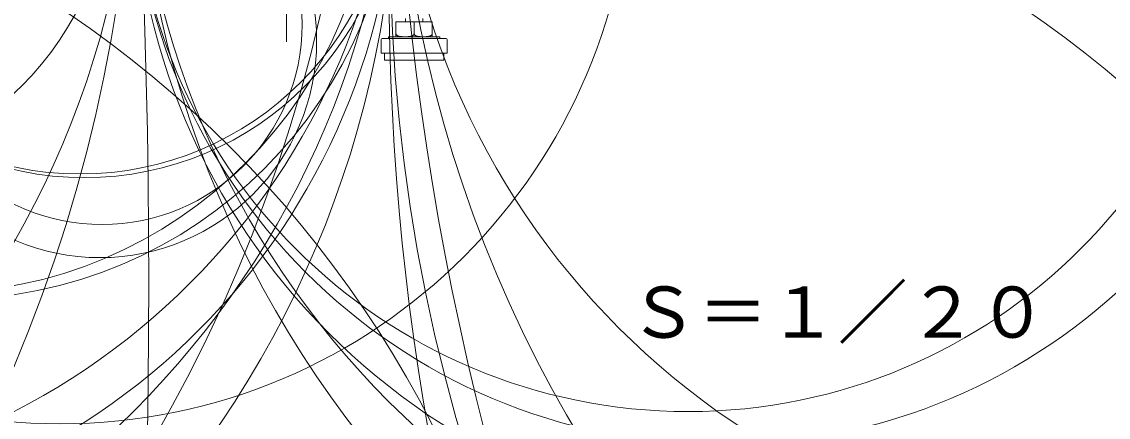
# Model space of a CAD drawing. Units: millimetres, scale not verified. Extents: x -8290 to 8338, y -215 to 16646.
# Drawn here: x 31.67 to 62.79, y 3.66 to 14.98 of the extents above; entities that cross this region are included whole.
import ezdxf
from ezdxf.enums import TextEntityAlignment as Align

# ---------------------------------------------------------------- set-up
doc = ezdxf.new("R2010")
doc.units = ezdxf.units.MM
doc.header["$LTSCALE"] = 0.125
doc.linetypes.add('USER1', pattern=[28.575, 19.05, -3.175, 3.175, -3.175])
doc.layers.add('0-3_TOUROKU', color=7, linetype='Continuous')
doc.layers.add('0-5_GAIKEI', color=1, linetype='Continuous', lineweight=18)
doc.styles.add('ＭＳ ゴシック', font='')
doc.styles.get('ＭＳ ゴシック').set_extended_font_data('MS Gothic')

msp = doc.modelspace()

# ---------------------------------------------------------------- linework, layer by layer
at = {"layer": '0-5_GAIKEI', "color": 9, "linetype": 'USER1'}
msp.add_line((39.2582, 14.4041), (39.2582, 19.9041), dxfattribs=at)
at = {"layer": '0-5_GAIKEI', "color": 7}
for p, q in [((42.3886, 14.9791), (43.4278, 14.9791)), ((42.3886, 14.9791), (42.3886, 14.5541)), ((42.6582, 15.0791), (42.6582, 14.9791)), ((43.1582, 14.9791), (43.1582, 15.0791)), ((43.4278, 14.9791), (43.4278, 14.5541)), ((43.4278, 14.7068), (43.4278, 14.7068)), ((43.4278, 14.6441), (43.4278, 14.7068)), ((43.4278, 14.6441), (43.4278, 14.6441)), ((41.9657, 14.4791), (41.9657, 14.0791)), ((43.8257, 14.5041), (41.9907, 14.5041)), ((42.1719, 14.5541), (42.1719, 14.5041)), ((43.6444, 14.5541), (42.1719, 14.5541)), ((43.6444, 14.5041), (43.6444, 14.5541)), ((43.8507, 14.0791), (43.8507, 14.4791)), ((43.8507, 14.0791), (41.9657, 14.0791)), ((42.0582, 14.0791), (42.0582, 13.8791)), ((43.7582, 13.8791), (43.7582, 14.0791)), ((43.7582, 13.8791), (42.0582, 13.8791))]:
    msp.add_line(p, q, dxfattribs=at)
at = {"layer": '0-5_GAIKEI'}
msp.add_line((42.9082, 14.9791), (42.9082, 14.6441), dxfattribs=at)
for points in [[(42.3886, 14.6431), (42.3896, 14.6338), (42.3921, 14.625), (42.3959, 14.6169), (42.4008, 14.6095), (42.4067, 14.6026), (42.4132, 14.5965), (42.4203, 14.5909), (42.4276, 14.5861), (42.4351, 14.5819), (42.4427, 14.5782), (42.4503, 14.575), (42.4582, 14.5721), (42.466, 14.5696), (42.474, 14.5674), (42.482, 14.5655), (42.4901, 14.5639), (42.4982, 14.5624), (42.5062, 14.5612), (42.5143, 14.56), (42.5224, 14.5591), (42.5305, 14.5582), (42.5387, 14.5575), (42.5468, 14.5568), (42.5549, 14.5563), (42.5631, 14.5559), (42.5713, 14.5555), (42.5794, 14.5552), (42.5876, 14.555), (42.5958, 14.5548), (42.604, 14.5547), (42.6122, 14.5547), (42.6204, 14.5546), (42.6286, 14.5546), (42.6368, 14.5546), (42.6449, 14.5546), (42.6531, 14.5546), (42.6613, 14.5546), (42.6695, 14.5546), (42.6777, 14.5546)], [(42.6777, 14.5546), (42.6859, 14.5547), (42.6941, 14.5548), (42.7022, 14.5549), (42.7104, 14.555), (42.7186, 14.5553), (42.7268, 14.5555), (42.735, 14.5559), (42.7431, 14.5564), (42.7513, 14.5569), (42.7594, 14.5576), (42.7676, 14.5583), (42.7757, 14.5592), (42.7838, 14.5602), (42.7919, 14.5614), (42.8, 14.5627), (42.8081, 14.5641), (42.8161, 14.5658), (42.8241, 14.5678), (42.8321, 14.57), (42.8399, 14.5726), (42.8477, 14.5755), (42.8553, 14.5788), (42.8629, 14.5825), (42.8703, 14.5868), (42.8776, 14.5917), (42.8845, 14.5973), (42.8909, 14.6036), (42.8966, 14.6105), (42.9014, 14.618), (42.905, 14.6261), (42.9074, 14.6348), (42.9082, 14.6441)], [(42.9082, 14.6441), (42.909, 14.6347), (42.9114, 14.6259), (42.9151, 14.6177), (42.9199, 14.6102), (42.9257, 14.6033), (42.9322, 14.597), (42.9392, 14.5914), (42.9466, 14.5865), (42.954, 14.5822), (42.9616, 14.5785), (42.9693, 14.5753), (42.9771, 14.5724), (42.985, 14.5698), (42.993, 14.5676), (43.001, 14.5657), (43.0091, 14.564), (43.0171, 14.5625), (43.0252, 14.5612), (43.0333, 14.5601), (43.0414, 14.5591), (43.0495, 14.5583), (43.0577, 14.5575), (43.0658, 14.5569), (43.074, 14.5563), (43.0822, 14.5559), (43.0903, 14.5555), (43.0985, 14.5552), (43.1067, 14.555), (43.1149, 14.5549), (43.1231, 14.5547), (43.1313, 14.5547), (43.1395, 14.5546), (43.1477, 14.5546), (43.1559, 14.5546), (43.1641, 14.5546), (43.1723, 14.5546), (43.1805, 14.5546), (43.1887, 14.5546), (43.1969, 14.5546)], [(43.1969, 14.5546), (43.2051, 14.5547), (43.2133, 14.5548), (43.2215, 14.5549), (43.2297, 14.555), (43.2379, 14.5552), (43.2461, 14.5555), (43.2543, 14.5559), (43.2624, 14.5563), (43.2706, 14.5569), (43.2788, 14.5575), (43.2869, 14.5583), (43.2951, 14.5592), (43.3032, 14.5602), (43.3113, 14.5613), (43.3194, 14.5626), (43.3275, 14.5641), (43.3355, 14.5658), (43.3436, 14.5678), (43.3515, 14.57), (43.3594, 14.5725), (43.3672, 14.5754), (43.3748, 14.5787), (43.3824, 14.5825), (43.3898, 14.5867), (43.3971, 14.5917), (43.404, 14.5973), (43.4105, 14.6035), (43.4162, 14.6104), (43.421, 14.6179), (43.4246, 14.6261), (43.427, 14.6348), (43.4278, 14.6441)]]:
    msp.add_lwpolyline(points, dxfattribs=at)
for centre, radius in [((-187.7092, 7.5236), 223.0212), ((125.4524, 24.0399), 83.1424), ((115.1406, 16.1082), 72.9478), ((72.6678, 22.4365), 48.7745), ((-2.9713, 25.1305), 44.3139), ((91.8885, 17.2578), 49.6673), ((-9.0551, 22.2613), 43.975), ((79.5437, 22.2457), 37.1986), ((65.3811, 21.8914), 30.4796), ((13.0913, 19.9219), 29.3099), ((8.6672, 21.7064), 26.2441), ((49.9603, 21.7004), 26.0551), ((16.8476, 21.8892), 25.5182), ((59.7579, 21.6819), 24.8526), ((42.7639, 19.8709), 26.3484), ((64.2646, 21.7104), 21.9102), ((22.3159, 21.6728), 20.0457), ((23.4515, 27.6813), 13.3445), ((23.0668, 19.8229), 19.3339), ((53.9874, 19.5965), 19.1248), ((51.7162, 19.7281), 16.851), ((32.7737, 19.8339), 16.3581), ((50.7572, 19.7199), 15.8923), ((29.5364, 19.8901), 12.864), ((29.1031, 19.8981), 12.687), ((25.3489, 19.4493), 8.9284), ((33.3417, 19.5504), 8.9236), ((33.4674, 19.4493), 8.9284), ((15.4618, -10.8104), 31.3866), ((43.3398, -9.8529), 30.429), ((33.9123, 14.4365), 6.2044), ((33.9724, 14.9084), 5.7289)]:
    msp.add_circle(centre, radius, dxfattribs=at)
at = {"layer": '0-5_GAIKEI', "color": 7}
for centre, radius, start, end in [((41.9907, 14.4791), 0.025, 90, 180), ((42.3982, 14.6441), 0.09, 263.8728, 269.60581), ((43.4182, 14.6441), 0.09, 270.39419, 276.14376), ((43.8257, 14.4791), 0.025, 0, 90)]:
    msp.add_arc(centre, radius, start, end, dxfattribs=at)

# ---------------------------------------------------------------- texts
at = {"layer": '0-3_TOUROKU', "style": 'ＭＳ ゴシック'}
msp.add_text('Ｓ＝１／２０', height=1.466, dxfattribs=at).set_placement((49.0427, 5.5004), align=Align.BOTTOM_LEFT)

doc.saveas('drawing.dxf')
